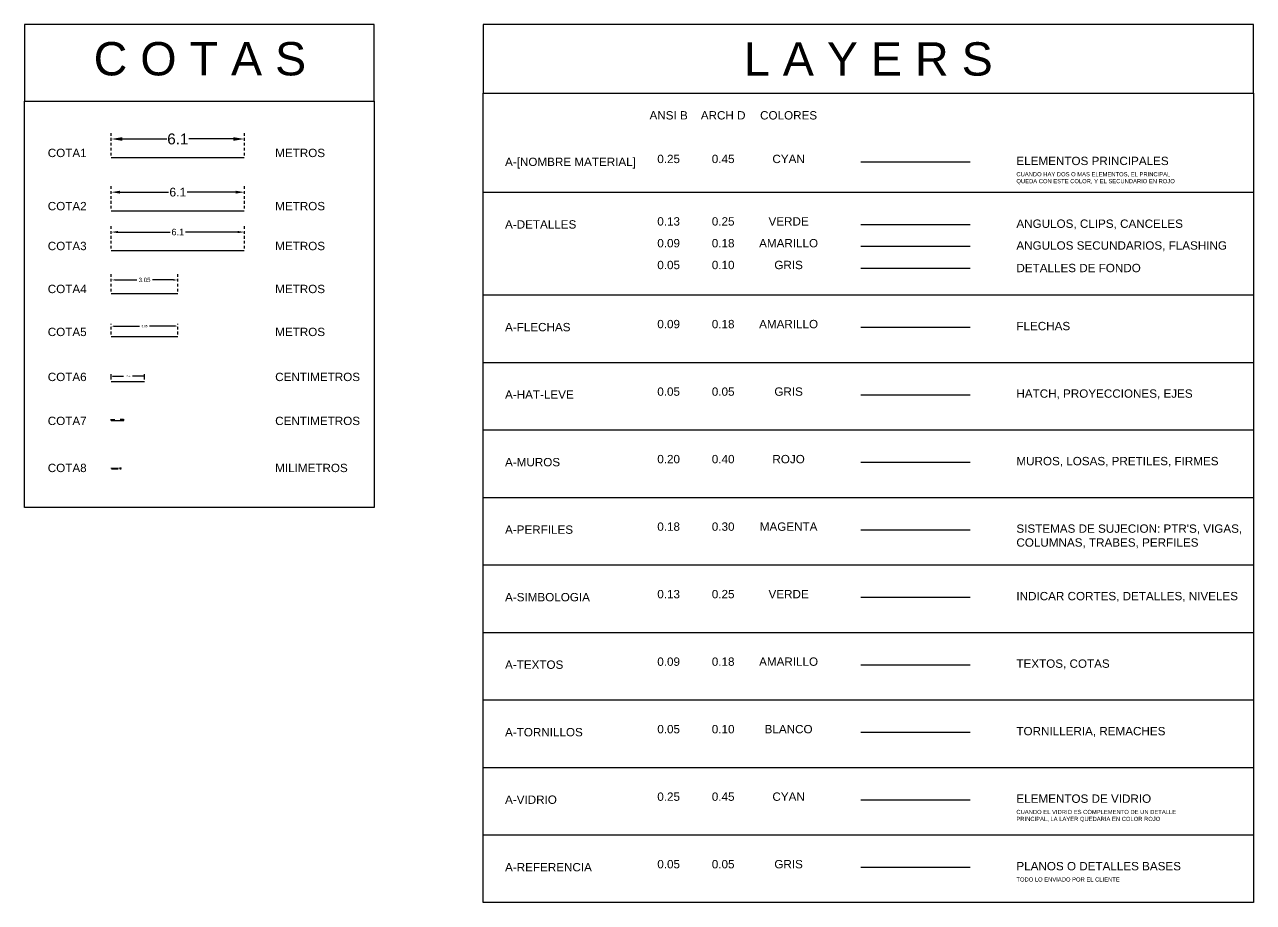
# Model space of a CAD drawing. Header units: metres. Extents: x 8 to 298, y 7 to 251.
# Drawn here: x 7.7 to 64.1, y 210.8 to 251 of the extents above; entities that cross this region are included whole.
import ezdxf
from ezdxf.enums import TextEntityAlignment as Align

# ---------------------------------------------------------------- set-up
doc = ezdxf.new("R2010")
doc.units = ezdxf.units.M
doc.header["$MEASUREMENT"] = 0
doc.linetypes.add('HIDDEN2', pattern=[0.1875, 0.125, -0.0625])
for name, color, linetype in [('A-DETALLES', 3, 'Continuous'), ('A-FLECHAS', 2, 'Continuous'), ('A-HATCH', 8, 'Continuous'), ('A-MUROS', 1, 'Continuous'), ('A-NOMBRE_MATERIAL', 4, 'Continuous'), ('A-PERFILES', 6, 'Continuous'), ('A-REFERENCIA', 8, 'Continuous'), ('A-SIMBOLOGIA', 3, 'Continuous'), ('A-TEXTOS', 2, 'Continuous'), ('A-TORNILLOS', 7, 'Continuous'), ('A-VIDRIO', 4, 'Continuous')]:
    doc.layers.add(name, color=color, linetype=linetype)
doc.styles.get("Standard").update_dxf_attribs({"font": 'arial.ttf'})
doc.dimstyles.new('COTA1', dxfattribs={"dimtxt": 0.5, "dimasz": 0.5, "dimexe": 0.3, "dimexo": 0.1, "dimgap": 0.1, "dimtad": 0, "dimdsep": 46, "dimtxsty": 'Standard', "dimcen": 0.085, "dimclrd": 2, "dimclre": 8, "dimclrt": 3, "dimadec": 0, "dimazin": 0, "dimtfac": 1, "dimtmove": 0, "dimatfit": 3, "dimfxl": 1, "dimarcsym": 0})
doc.dimstyles.new('COTA2', dxfattribs={"dimtxt": 0.4, "dimasz": 0.4, "dimexe": 0.3, "dimexo": 0.1, "dimgap": 0.1, "dimtad": 0, "dimdsep": 46, "dimtxsty": 'Standard', "dimcen": 0.085, "dimclrd": 2, "dimclre": 8, "dimclrt": 3, "dimadec": 0, "dimazin": 0, "dimtfac": 1, "dimtmove": 0, "dimatfit": 3, "dimfxl": 1, "dimarcsym": 0})
doc.dimstyles.new('COTA3', dxfattribs={"dimtxt": 0.3, "dimasz": 0.3, "dimexe": 0.3, "dimexo": 0.1, "dimgap": 0.1, "dimtad": 0, "dimdsep": 46, "dimtxsty": 'Standard', "dimcen": 0.085, "dimclrd": 2, "dimclre": 8, "dimclrt": 3, "dimadec": 0, "dimazin": 0, "dimtfac": 1, "dimtmove": 0, "dimatfit": 3, "dimfxl": 1, "dimarcsym": 0})
doc.dimstyles.new('COTA4', dxfattribs={"dimtxt": 0.2, "dimasz": 0.2, "dimexe": 0.3, "dimexo": 0.1, "dimgap": 0.1, "dimtad": 0, "dimdsep": 46, "dimtxsty": 'Standard', "dimcen": 0.085, "dimclrd": 2, "dimclre": 8, "dimclrt": 3, "dimadec": 0, "dimazin": 0, "dimtfac": 1, "dimtmove": 0, "dimatfit": 3, "dimfxl": 1, "dimarcsym": 0})
doc.dimstyles.new('COTA5', dxfattribs={"dimtxt": 0.1, "dimasz": 0.1, "dimexe": 0.1, "dimexo": 0.1, "dimgap": 0.1, "dimtad": 0, "dimdsep": 46, "dimtxsty": 'Standard', "dimcen": 0.085, "dimclrd": 2, "dimclre": 8, "dimclrt": 3, "dimadec": 0, "dimazin": 0, "dimtfac": 1, "dimtmove": 0, "dimatfit": 3, "dimfxl": 1, "dimarcsym": 0})
doc.dimstyles.new('COTA6', dxfattribs={"dimtxt": 0.05, "dimasz": 0.05, "dimexe": 0.1, "dimexo": 0.1, "dimgap": 0.1, "dimtad": 0, "dimlfac": 100, "dimdsep": 46, "dimtxsty": 'Standard', "dimcen": 0.085, "dimclrd": 2, "dimclre": 8, "dimclrt": 3, "dimadec": 0, "dimazin": 0, "dimtfac": 1, "dimtmove": 0, "dimatfit": 3, "dimfxl": 1, "dimarcsym": 0})
doc.dimstyles.new('COTA7', dxfattribs={"dimtxt": 0.01, "dimasz": 0.01, "dimexe": 0.005, "dimexo": 0.005, "dimgap": 0.1, "dimtad": 0, "dimdec": 4, "dimlfac": 100, "dimdsep": 46, "dimtxsty": 'Standard', "dimcen": 0.085, "dimclrd": 2, "dimclre": 8, "dimclrt": 3, "dimadec": 0, "dimazin": 0, "dimtfac": 1, "dimtdec": 4, "dimtmove": 0, "dimatfit": 3, "dimfxl": 1, "dimarcsym": 0})
doc.dimstyles.new('COTA8', dxfattribs={"dimtxt": 0.003, "dimasz": 0.003, "dimexe": 0.005, "dimexo": 0.005, "dimgap": 0.003, "dimtad": 1, "dimdec": 0, "dimlfac": 1000, "dimdsep": 46, "dimtxsty": 'Standard', "dimcen": 0.1, "dimclrd": 2, "dimclre": 8, "dimclrt": 3, "dimadec": 0, "dimazin": 0, "dimtfac": 1, "dimtdec": 0, "dimtmove": 0, "dimatfit": 3, "dimfxl": 1, "dimarcsym": 0})

# ---------------------------------------------------------------- blocks, each defined once
blk = doc.blocks.new('*D167')
at = {"layer": 'A-TEXTOS', "color": 8, "linetype": 'HIDDEN2', "lineweight": -2, "transparency": 16777216}
for p, q in [((12.113, 230.668), (12.113, 230.706)), ((12.18, 230.668), (12.18, 230.706))]:
    blk.add_line(p, q, dxfattribs=at)
at = {"layer": 'A-TEXTOS', "color": 2, "lineweight": -2, "transparency": 16777216}
blk.add_line((12.116, 230.701), (12.177, 230.701), dxfattribs=at)
at = {"layer": 'A-TEXTOS', "color": 2, "transparency": 16777216}
for points in [[(12.116, 230.701), (12.116, 230.7), (12.113, 230.701)], [(12.177, 230.701), (12.177, 230.7), (12.18, 230.701)]]:
    blk.add_solid(points, dxfattribs=at)
at = {"layer": 'Defpoints', "color": 0, "transparency": 16777216}
for p in [(12.113, 230.663), (12.18, 230.701), (12.18, 230.663)]:
    blk.add_point(p, dxfattribs=at)
at = {"layer": 'A-TEXTOS', "color": 3, "transparency": 16777216, "insert": (12.146, 230.705), "char_height": 0.003, "attachment_point": 5}
blk.add_mtext('67', dxfattribs=at)
blk = doc.blocks.new('*D168')
at = {"layer": 'A-TEXTOS', "color": 8, "linetype": 'HIDDEN2', "lineweight": -2, "transparency": 16777216}
for p, q in [((11.736, 230.668), (11.736, 230.7)), ((12.046, 230.668), (12.046, 230.7))]:
    blk.add_line(p, q, dxfattribs=at)
at = {"layer": 'A-TEXTOS', "color": 2, "lineweight": -2, "transparency": 16777216}
blk.add_line((11.739, 230.695), (12.043, 230.695), dxfattribs=at)
at = {"layer": 'A-TEXTOS', "color": 2, "transparency": 16777216}
for points in [[(11.739, 230.695), (11.739, 230.694), (11.736, 230.695)], [(12.043, 230.695), (12.043, 230.694), (12.046, 230.695)]]:
    blk.add_solid(points, dxfattribs=at)
at = {"layer": 'Defpoints', "color": 0, "transparency": 16777216}
for p in [(11.736, 230.663), (12.046, 230.695), (12.046, 230.663)]:
    blk.add_point(p, dxfattribs=at)
at = {"layer": 'A-TEXTOS', "color": 3, "transparency": 16777216, "insert": (11.891, 230.699), "char_height": 0.003, "attachment_point": 5}
blk.add_mtext('310', dxfattribs=at)
blk = doc.blocks.new('*D169')
at = {"layer": 'A-TEXTOS', "color": 8, "linetype": 'HIDDEN2', "lineweight": -2, "transparency": 16777216}
for p, q in [((11.726, 240.768), (11.726, 241.821)), ((17.824, 240.768), (17.824, 241.821))]:
    blk.add_line(p, q, dxfattribs=at)
at = {"layer": 'A-TEXTOS', "color": 2, "lineweight": -2, "transparency": 16777216}
for p, q in [((12.026, 241.521), (14.43, 241.521)), ((17.524, 241.521), (15.12, 241.521))]:
    blk.add_line(p, q, dxfattribs=at)
at = {"layer": 'A-TEXTOS', "color": 2, "transparency": 16777216}
for points in [[(12.026, 241.571), (12.026, 241.471), (11.726, 241.521)], [(17.524, 241.571), (17.524, 241.471), (17.824, 241.521)]]:
    blk.add_solid(points, dxfattribs=at)
at = {"layer": 'Defpoints', "color": 0, "transparency": 16777216}
for p in [(17.824, 241.521), (11.726, 240.668), (17.824, 240.668)]:
    blk.add_point(p, dxfattribs=at)
at = {"layer": 'A-TEXTOS', "color": 3, "transparency": 16777216, "insert": (14.775, 241.521), "char_height": 0.3, "attachment_point": 5}
blk.add_mtext('6.1', dxfattribs=at)
blk = doc.blocks.new('*D170')
at = {"layer": 'A-TEXTOS', "color": 8, "linetype": 'HIDDEN2', "lineweight": -2, "transparency": 16777216}
for p, q in [((11.726, 238.797), (11.726, 239.624)), ((14.775, 238.797), (14.775, 239.624))]:
    blk.add_line(p, q, dxfattribs=at)
at = {"layer": 'A-TEXTOS', "color": 2, "lineweight": -2, "transparency": 16777216}
for p, q in [((11.926, 239.324), (12.89, 239.324)), ((14.575, 239.324), (13.611, 239.324))]:
    blk.add_line(p, q, dxfattribs=at)
at = {"layer": 'A-TEXTOS', "color": 2, "transparency": 16777216}
for points in [[(11.926, 239.357), (11.926, 239.291), (11.726, 239.324)], [(14.575, 239.357), (14.575, 239.291), (14.775, 239.324)]]:
    blk.add_solid(points, dxfattribs=at)
at = {"layer": 'Defpoints', "color": 0, "transparency": 16777216}
for p in [(14.775, 239.324), (11.726, 238.697), (14.775, 238.697)]:
    blk.add_point(p, dxfattribs=at)
at = {"layer": 'A-TEXTOS', "color": 3, "transparency": 16777216, "insert": (13.25, 239.324), "char_height": 0.2, "attachment_point": 5}
blk.add_mtext('3.05', dxfattribs=at)
blk = doc.blocks.new('*D171')
at = {"layer": 'A-TEXTOS', "color": 8, "linetype": 'HIDDEN2', "lineweight": -2, "transparency": 16777216}
for p, q in [((11.726, 236.827), (11.726, 237.307)), ((14.775, 236.827), (14.775, 237.307))]:
    blk.add_line(p, q, dxfattribs=at)
at = {"layer": 'A-TEXTOS', "color": 2, "lineweight": -2, "transparency": 16777216}
for p, q in [((11.826, 237.207), (13.02, 237.207)), ((14.675, 237.207), (13.481, 237.207))]:
    blk.add_line(p, q, dxfattribs=at)
at = {"layer": 'A-TEXTOS', "color": 2, "transparency": 16777216}
for points in [[(11.826, 237.224), (11.826, 237.19), (11.726, 237.207)], [(14.675, 237.224), (14.675, 237.19), (14.775, 237.207)]]:
    blk.add_solid(points, dxfattribs=at)
at = {"layer": 'Defpoints', "color": 0, "transparency": 16777216}
for p in [(14.775, 237.207), (11.726, 236.727), (14.775, 236.727)]:
    blk.add_point(p, dxfattribs=at)
at = {"layer": 'A-TEXTOS', "color": 3, "transparency": 16777216, "insert": (13.25, 237.207), "char_height": 0.1, "attachment_point": 5}
blk.add_mtext('3.05', dxfattribs=at)
blk = doc.blocks.new('*D36')
at = {"layer": 'A-TEXTOS', "color": 8, "linetype": 'HIDDEN2', "lineweight": -2, "transparency": 16777216}
for p, q in [((11.726, 245.038), (11.726, 246.091)), ((17.824, 245.038), (17.824, 246.091))]:
    blk.add_line(p, q, dxfattribs=at)
at = {"layer": 'A-TEXTOS', "color": 2, "lineweight": -2, "transparency": 16777216}
for p, q in [((12.226, 245.791), (14.267, 245.791)), ((17.324, 245.791), (15.283, 245.791))]:
    blk.add_line(p, q, dxfattribs=at)
at = {"layer": 'A-TEXTOS', "color": 2, "transparency": 16777216}
for points in [[(12.226, 245.875), (12.226, 245.708), (11.726, 245.791)], [(17.324, 245.875), (17.324, 245.708), (17.824, 245.791)]]:
    blk.add_solid(points, dxfattribs=at)
at = {"layer": 'Defpoints', "color": 0, "transparency": 16777216}
for p in [(17.824, 245.791), (11.726, 244.938), (17.824, 244.938)]:
    blk.add_point(p, dxfattribs=at)
at = {"layer": 'A-TEXTOS', "color": 3, "transparency": 16777216, "insert": (14.775, 245.791), "char_height": 0.5, "attachment_point": 5}
blk.add_mtext('6.1', dxfattribs=at)
blk = doc.blocks.new('*D172')
at = {"layer": 'A-TEXTOS', "color": 8, "lineweight": -2, "transparency": 16777216}
for p, q in [((11.726, 234.762), (11.726, 235.005)), ((13.25, 234.762), (13.25, 235.005))]:
    blk.add_line(p, q, dxfattribs=at)
at = {"layer": 'A-TEXTOS', "color": 2, "lineweight": -2, "transparency": 16777216}
for p, q in [((11.776, 234.905), (12.287, 234.905)), ((13.2, 234.905), (12.69, 234.905))]:
    blk.add_line(p, q, dxfattribs=at)
at = {"layer": 'A-TEXTOS', "color": 2, "transparency": 16777216}
for points in [[(11.776, 234.914), (11.776, 234.897), (11.726, 234.905)], [(13.2, 234.914), (13.2, 234.897), (13.25, 234.905)]]:
    blk.add_solid(points, dxfattribs=at)
at = {"layer": 'Defpoints', "color": 0, "transparency": 16777216}
for p in [(11.726, 234.662), (13.25, 234.905), (13.25, 234.662)]:
    blk.add_point(p, dxfattribs=at)
at = {"layer": 'A-TEXTOS', "color": 3, "transparency": 16777216, "insert": (12.488, 234.905), "char_height": 0.05, "attachment_point": 5}
blk.add_mtext('152.44', dxfattribs=at)
blk = doc.blocks.new('*D35')
at = {"layer": 'A-TEXTOS', "color": 8, "linetype": 'HIDDEN2', "lineweight": -2, "transparency": 16777216}
for p, q in [((11.726, 242.598), (11.726, 243.651)), ((17.824, 242.598), (17.824, 243.651))]:
    blk.add_line(p, q, dxfattribs=at)
at = {"layer": 'A-TEXTOS', "color": 2, "lineweight": -2, "transparency": 16777216}
for p, q in [((12.126, 243.351), (14.348, 243.351)), ((17.424, 243.351), (15.201, 243.351))]:
    blk.add_line(p, q, dxfattribs=at)
at = {"layer": 'A-TEXTOS', "color": 2, "transparency": 16777216}
for points in [[(12.126, 243.418), (12.126, 243.285), (11.726, 243.351)], [(17.424, 243.418), (17.424, 243.285), (17.824, 243.351)]]:
    blk.add_solid(points, dxfattribs=at)
at = {"layer": 'Defpoints', "color": 0, "transparency": 16777216}
for p in [(17.824, 243.351), (11.726, 242.498), (17.824, 242.498)]:
    blk.add_point(p, dxfattribs=at)
at = {"layer": 'A-TEXTOS', "color": 3, "transparency": 16777216, "insert": (14.775, 243.351), "char_height": 0.4, "attachment_point": 5}
blk.add_mtext('6.1', dxfattribs=at)
blk = doc.blocks.new('*D166')
at = {"layer": 'A-TEXTOS', "color": 8, "lineweight": -2, "transparency": 16777216}
for p, q in [((11.726, 232.88), (11.726, 232.935)), ((12.299, 232.88), (12.299, 232.935))]:
    blk.add_line(p, q, dxfattribs=at)
at = {"layer": 'A-TEXTOS', "color": 2, "lineweight": -2, "transparency": 16777216}
for p, q in [((11.736, 232.93), (11.892, 232.93)), ((12.289, 232.93), (12.133, 232.93))]:
    blk.add_line(p, q, dxfattribs=at)
at = {"layer": 'A-TEXTOS', "color": 2, "transparency": 16777216}
for points in [[(11.736, 232.931), (11.736, 232.928), (11.726, 232.93)], [(12.289, 232.931), (12.289, 232.928), (12.299, 232.93)]]:
    blk.add_solid(points, dxfattribs=at)
at = {"layer": 'Defpoints', "color": 0, "transparency": 16777216}
for p in [(11.726, 232.875), (12.299, 232.93), (12.299, 232.875)]:
    blk.add_point(p, dxfattribs=at)
at = {"layer": 'A-TEXTOS', "color": 3, "transparency": 16777216, "insert": (12.013, 232.93), "char_height": 0.01, "attachment_point": 5}
blk.add_mtext('57.326', dxfattribs=at)

msp = doc.modelspace()

# ---------------------------------------------------------------- linework, layer by layer
for points in [[(7.748924, 247.5323911), (23.7763909, 247.5323911), (23.7763909, 251.0407964), (7.748924, 251.0407964)], [(28.7763909, 247.8861881), (64.0866078, 247.8861881), (64.0866078, 251.0407964), (28.7763909, 251.0407964)], [(28.7763909, 247.8861881), (64.0866078, 247.8861881), (64.0866078, 210.7668439), (28.7763909, 210.7668439)], [(7.748924, 247.5323911), (23.7763909, 247.5323911), (23.7763909, 228.8883876), (7.748924, 228.8883876)]]:
    msp.add_lwpolyline(points, close=True)
for points in [[(28.7763909, 243.3522287), (64.0866078, 243.3522287)], [(28.7763909, 238.641143), (64.0866078, 238.641143)], [(28.7763909, 235.5439986), (64.0866078, 235.5439986)], [(28.7763909, 232.4468543), (64.0866078, 232.4468543)], [(28.7763909, 229.34971), (64.0866078, 229.34971)], [(28.7763909, 226.2525656), (64.0866078, 226.2525656)], [(28.7763909, 223.1554213), (64.0866078, 223.1554213)], [(28.7763909, 220.058277), (64.0866078, 220.058277)], [(28.7763909, 216.9611326), (64.0866078, 216.9611326)], [(28.7763909, 213.8639883), (64.0866078, 213.8639883)]]:
    msp.add_lwpolyline(points)
at = {"layer": 'A-DETALLES', "color": 7}
for points in [[(11.7260163, 244.9380162), (17.8235163, 244.9380162)], [(11.7260163, 242.4981059), (17.8235163, 242.4981059)], [(11.7260163, 240.6681736), (17.8235163, 240.6681736)], [(46.0947617, 239.8696065), (51.0947617, 239.8696065)], [(11.7260163, 238.6974768), (14.7747663, 238.6974768)], [(11.7260163, 236.7267801), (14.7747663, 236.7267801)], [(11.7260163, 234.6622403), (13.2503913, 234.6622403)], [(11.7260163, 232.874538), (12.2992767, 232.874538)], [(11.7357733, 230.6625869), (12.0457733, 230.6625869)], [(12.1126642, 230.6625869), (12.1796642, 230.6625869)]]:
    msp.add_lwpolyline(points, dxfattribs=at)
at = {"layer": 'A-DETALLES'}
msp.add_lwpolyline([(46.0947617, 241.8696065), (51.0947617, 241.8696065)], dxfattribs=at)
at = {"layer": 'A-DETALLES', "color": 2}
msp.add_lwpolyline([(46.0947617, 240.8696065), (51.0947617, 240.8696065)], dxfattribs=at)
at = {"layer": 'A-FLECHAS'}
msp.add_lwpolyline([(46.0947617, 237.1585208), (51.0947617, 237.1585208)], dxfattribs=at)
at = {"layer": 'A-HATCH'}
msp.add_lwpolyline([(46.0947617, 234.0613764), (51.0947617, 234.0613764)], dxfattribs=at)
at = {"layer": 'A-MUROS'}
msp.add_lwpolyline([(46.0947617, 230.9642321), (51.0947617, 230.9642321)], dxfattribs=at)
at = {"layer": 'A-NOMBRE_MATERIAL'}
msp.add_lwpolyline([(46.0947617, 244.7357662), (51.0947617, 244.7357662)], dxfattribs=at)
at = {"layer": 'A-PERFILES'}
msp.add_lwpolyline([(46.0947617, 227.8670878), (51.0947617, 227.8670878)], dxfattribs=at)
at = {"layer": 'A-REFERENCIA'}
msp.add_lwpolyline([(46.0947617, 212.3813661), (51.0947617, 212.3813661)], dxfattribs=at)
at = {"layer": 'A-SIMBOLOGIA'}
msp.add_lwpolyline([(46.0947617, 224.7699434), (51.0947617, 224.7699434)], dxfattribs=at)
at = {"layer": 'A-TEXTOS'}
msp.add_lwpolyline([(46.0947617, 221.6727991), (51.0947617, 221.6727991)], dxfattribs=at)
at = {"layer": 'A-TORNILLOS'}
msp.add_lwpolyline([(46.0947617, 218.5756548), (51.0947617, 218.5756548)], dxfattribs=at)
at = {"layer": 'A-VIDRIO'}
msp.add_lwpolyline([(46.0947617, 215.4785104), (51.0947617, 215.4785104)], dxfattribs=at)

# ---------------------------------------------------------------- texts
at = {"layer": 'A-TEXTOS'}
for s, height, p in [('L A Y E R S', 1.530813975, (46.4314994, 249.4634923)), ('ANSI B', 0.38270349, (37.2763909, 246.8771263)), ('ARCH D', 0.38270349, (39.7763909, 246.8771263)), ('COLORES', 0.38270349, (42.7763909, 246.8771263)), ('0.25', 0.38270349, (37.2763909, 244.8771263)), ('0.45', 0.38270349, (39.7763909, 244.8771263)), ('CYAN', 0.38270349, (42.7763909, 244.8771263)), ('0.13', 0.38270349, (37.2763909, 242.0109666)), ('0.25', 0.38270349, (39.7763909, 242.0109666)), ('VERDE', 0.38270349, (42.7763909, 242.0109666)), ('0.09', 0.38270349, (37.2763909, 241.0109666)), ('0.18', 0.38270349, (39.7763909, 241.0109666)), ('AMARILLO', 0.38270349, (42.7763909, 241.0109666)), ('0.05', 0.38270349, (37.2763909, 240.0109666)), ('0.10', 0.38270349, (39.7763909, 240.0109666)), ('GRIS', 0.38270349, (42.7763909, 240.0109666)), ('0.09', 0.38270349, (37.2763909, 237.2998809)), ('0.18', 0.38270349, (39.7763909, 237.2998809)), ('AMARILLO', 0.38270349, (42.7763909, 237.2998809)), ('0.05', 0.38270349, (37.2763909, 234.2027366)), ('0.05', 0.38270349, (39.7763909, 234.2027366)), ('GRIS', 0.38270349, (42.7763909, 234.2027366)), ('0.20', 0.38270349, (37.2763909, 231.1055922)), ('0.40', 0.38270349, (39.7763909, 231.1055922)), ('ROJO', 0.38270349, (42.7763909, 231.1055922)), ('0.18', 0.38270349, (37.2763909, 228.0084479)), ('0.30', 0.38270349, (39.7763909, 228.0084479)), ('MAGENTA', 0.38270349, (42.7763909, 228.0084479)), ('0.13', 0.38270349, (37.2763909, 224.9113036)), ('0.25', 0.38270349, (39.7763909, 224.9113036)), ('VERDE', 0.38270349, (42.7763909, 224.9113036)), ('0.09', 0.38270349, (37.2763909, 221.8141592)), ('0.18', 0.38270349, (39.7763909, 221.8141592)), ('AMARILLO', 0.38270349, (42.7763909, 221.8141592)), ('0.05', 0.38270349, (37.2763909, 218.7170149)), ('0.10', 0.38270349, (39.7763909, 218.7170149)), ('BLANCO', 0.38270349, (42.7763909, 218.7170149)), ('0.25', 0.38270349, (37.2763909, 215.6198705)), ('0.45', 0.38270349, (39.7763909, 215.6198705)), ('CYAN', 0.38270349, (42.7763909, 215.6198705)), ('0.05', 0.38270349, (37.2763909, 212.5227262)), ('0.05', 0.38270349, (39.7763909, 212.5227262)), ('GRIS', 0.38270349, (42.7763909, 212.5227262))]:
    msp.add_text(s, height=height, dxfattribs=at).set_placement(p, align=Align.MIDDLE_CENTER)
for s, insert, char_height, width, attachment_point in [('C O T A S', (10.9163591, 250.2390865), 1.53081398, 49.202104634, 1), ('\\pxql;COTA1', (8.8119771, 245.3434692), 0.382703494, 12.300526158, 1), ('\\pxql;METROS', (19.2383435, 245.3434692), 0.382703494, 12.300526158, 1), ('A-[NOMBRE MATERIAL]', (29.7763909, 244.6857745), 0.382703494, 12.300526158, 4), ('ELEMENTOS PRINCIPALES', (53.2202413, 244.9773982), 0.382703494, 12.300526158, 1), ('CUANDO HAY DOS O MAS ELEMENTOS, EL PRINCIPAL QUEDA CON ESTE COLOR, Y EL SECUNDARIO EN ROJO', (53.2202413, 244.2710111), 0.191351747, 7.451189441, 1), ('\\pxql;COTA2', (8.8119771, 242.9035589), 0.382703494, 12.300526158, 1), ('\\pxql;METROS', (19.2383435, 242.9035589), 0.382703494, 12.300526158, 1), ('A-DETALLES', (29.7763909, 241.8696065), 0.38270349, 12.300526158, 4), ('ANGULOS, CLIPS, CANCELES', (53.2202413, 241.8696065), 0.382703494, 12.300526158, 4), ('\\pxql;COTA3', (8.8119771, 241.0736266), 0.382703494, 12.300526158, 1), ('\\pxql;METROS', (19.2383435, 241.0736266), 0.382703494, 12.300526158, 1), ('ANGULOS SECUNDARIOS, FLASHING', (53.2202413, 240.8696065), 0.382703494, 12.300526158, 4), ('DETALLES DE FONDO', (53.2202413, 239.8696065), 0.382703494, 12.300526158, 4), ('\\pxql;COTA4', (8.8119771, 239.1029298), 0.382703494, 12.300526158, 1), ('\\pxql;METROS', (19.2383435, 239.1029298), 0.382703494, 12.300526158, 1), ('A-FLECHAS', (29.7763909, 237.1585208), 0.38270349, 12.300526158, 4), ('FLECHAS', (53.2202413, 237.4001528), 0.38270349, 12.300526158, 1), ('\\pxql;COTA5', (8.8119771, 237.1322331), 0.382703494, 12.300526158, 1), ('\\pxql;METROS', (19.2383435, 237.1322331), 0.382703494, 12.300526158, 1), ('\\pxql;COTA6', (8.8119771, 235.0676934), 0.382703494, 12.300526158, 1), ('\\pxql;CENTIMETROS', (19.2383435, 235.0676934), 0.382703494, 12.300526158, 1), ('A-HAT-LEVE', (29.7763909, 234.0679028), 0.38270349, 12.300526158, 4), ('HATCH, PROYECCIONES, EJES', (53.2202413, 234.3030085), 0.382703494, 12.300526158, 1), ('\\pxql;COTA7', (8.8119771, 233.0500751), 0.382703494, 12.300526158, 1), ('\\pxql;CENTIMETROS', (19.2383435, 233.0500751), 0.382703494, 12.300526158, 1), ('A-MUROS', (29.7763909, 230.9641016), 0.38270349, 12.300526158, 4), ('MUROS, LOSAS, PRETILES, FIRMES', (53.2202413, 231.2058641), 0.382703494, 12.300526158, 1), ('\\pxql;COTA8', (8.8119771, 230.8916931), 0.382703494, 12.300526158, 1), ('\\pxql;MILIMETROS', (19.2383435, 230.8916931), 0.382703494, 12.300526158, 1), ('A-PERFILES', (29.7763909, 227.8670878), 0.38270349, 12.300526158, 4), ("SISTEMAS DE SUJECION: PTR'S, VIGAS, COLUMNAS, TRABES, PERFILES", (53.2202413, 228.1087198), 0.382703494, 12.300526158, 1), ('A-SIMBOLOGIA', (29.7763909, 224.7698129), 0.382703494, 12.300526158, 4), ('INDICAR CORTES, DETALLES, NIVELES', (53.2202413, 225.0115754), 0.382703494, 12.300526158, 1), ('A-TEXTOS', (29.7763909, 221.6726686), 0.38270349, 12.300526158, 4), ('TEXTOS, COTAS', (53.2202413, 221.9144311), 0.382703494, 12.300526158, 1), ('A-TORNILLOS', (29.7763909, 218.5755242), 0.382703494, 12.300526158, 4), ('TORNILLERIA, REMACHES', (53.2202413, 218.8172868), 0.382703494, 12.300526158, 1), ('A-VIDRIO', (29.7763909, 215.4783799), 0.38270349, 12.300526158, 4), ('ELEMENTOS DE VIDRIO', (53.2202413, 215.7201424), 0.382703494, 12.300526158, 1), ('CUANDO EL VIDRIO ES COMPLEMENTO DE UN DETALLE PRINCIPAL, LA LAYER QUEDARIA EN COLOR ROJO', (53.2202413, 215.0137554), 0.191351747, 7.451189441, 1), ('A-REFERENCIA', (29.7763909, 212.3813661), 0.382703494, 12.300526158, 4), ('PLANOS O DETALLES BASES', (53.2202413, 212.6229981), 0.382703494, 12.300526158, 1), ('TODO LO ENVIADO POR EL CLIENTE', (53.2202413, 211.9166111), 0.191351747, 7.451189441, 1)]:
    msp.add_mtext(s, dxfattribs=dict(at, insert=insert, char_height=char_height, width=width, attachment_point=attachment_point))

# ---------------------------------------------------------------- dimensions: what is measured, and where the dimension line sits
for base, p1, p2, dimstyle, picture, middle in [((17.8235163, 245.7912934), (11.7260163, 244.9380162), (17.8235163, 244.9380162), 'COTA1', '*D36', (14.7747663, 245.7912934)), ((17.8235163, 243.3513831), (11.7260163, 242.4981059), (17.8235163, 242.4981059), 'COTA2', '*D35', (14.7747663, 243.3513831)), ((17.8235163, 241.5214508), (11.7260163, 240.6681736), (17.8235163, 240.6681736), 'COTA3', '*D169', (14.7747663, 241.5214508)), ((14.7747663, 239.3241154), (11.7260163, 238.6974768), (14.7747663, 238.6974768), 'COTA4', '*D170', (13.2503913, 239.3241154)), ((14.7747663, 237.2070771), (11.7260163, 236.7267801), (14.7747663, 236.7267801), 'COTA5', '*D171', (13.2503913, 237.2070771)), ((13.2503913, 234.9052659), (11.7260163, 234.6622403), (13.2503913, 234.6622403), 'COTA6', '*D172', (12.4882038, 234.9052659)), ((12.2992767, 232.929538), (11.7260163, 232.874538), (12.2992767, 232.874538), 'COTA7', '*D166', (12.0126465, 232.929538)), ((12.0457733, 230.6947245), (11.7357733, 230.6625869), (12.0457733, 230.6625869), 'COTA8', '*D168', (11.8907733, 230.6992573)), ((12.1796642, 230.7007188), (12.1126642, 230.6625869), (12.1796642, 230.6625869), 'COTA8', '*D167', (12.1461642, 230.7052505))]:
    dim = msp.add_linear_dim(base=base, p1=p1, p2=p2, dimstyle=dimstyle, dxfattribs=at)
    dim.commit()
    dim.dimension.update_dxf_attribs({"geometry": picture, "text_midpoint": middle})

doc.saveas('drawing.dxf')
